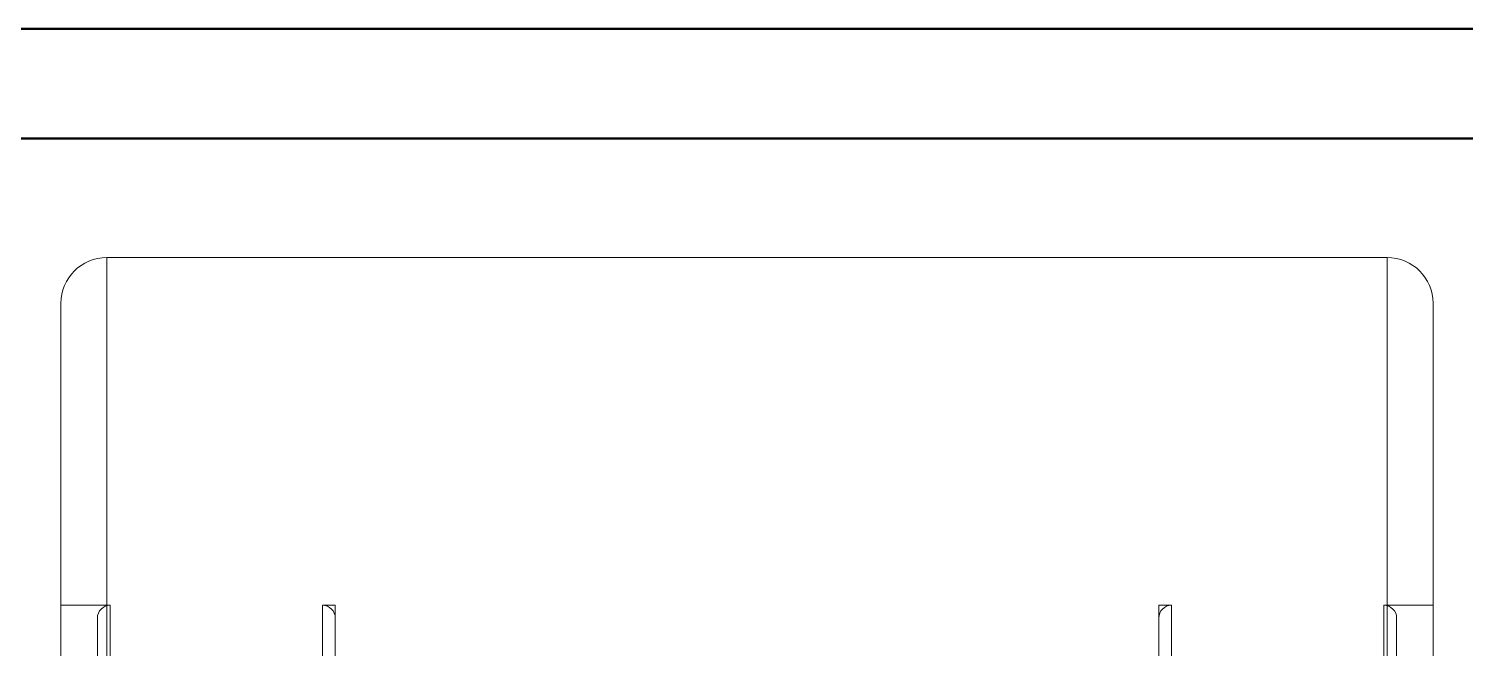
# Model space of a CAD drawing. Header units: millimetres. Extents: x -50460 to 50460, y -35640 to 35640.
# Drawn here: x -35182 to -35103.5, y 26638.1 to 26671.9 of the extents above; entities that cross this region are included whole.
import ezdxf

# ---------------------------------------------------------------- set-up
doc = ezdxf.new("R2010")
doc.units = ezdxf.units.MM
for name, color, linetype, lineweight in [('ACADSichtbare Kanten(DIN_Schmid)', 7, 'Continuous', 50), ('EB0', 7, 'Continuous', 15), ('尺寸线层', 4, 'Continuous', 18), ('粗实线层', 7, 'Continuous', 15), ('粗实线层_1', 7, 'Continuous', 15), ('细实线层', 3, 'Continuous', 18)]:
    doc.layers.add(name, color=color, linetype=linetype, lineweight=lineweight)

# ---------------------------------------------------------------- blocks, each defined once
blk = doc.blocks.new('*X956')
at = {"layer": 'ACADSichtbare Kanten(DIN_Schmid)', "linetype": 'Continuous', "lineweight": 50}
for p, q in [((-127.218, 170.589), (-297.218, 170.589)), ((-127.218, 164.589), (-297.218, 164.589))]:
    blk.add_line(p, q, dxfattribs=at)
blk = doc.blocks.new('*X952')
at = {"layer": '粗实线层_1'}
blk.add_blockref('*X956', (306.218, 62.411), dxfattribs=at)
blk = doc.blocks.new('*X957')
at = {"layer": '粗实线层'}
for p, q in [((3.51, 42.5), (3.51, 85)), ((3.51, 85), (3.51, 42.5)), ((73.49, 85), (3.51, 85)), ((73.49, 42.5), (73.49, 85)), ((73.49, 85), (73.49, 42.5)), ((1.01, 42.5), (1.01, 82.5)), ((75.99, 82.5), (75.99, 42.5)), ((1, 74.15), (1, 63.653)), ((1.01, 74.15), (1, 74.15)), ((76, 74.15), (75.99, 74.15)), ((76, 74.15), (76, 42.5)), ((3.7, 66), (1, 66)), ((3.7, 66), (3.7, 42.5)), ((15.3, 42.5), (15.3, 66)), ((16, 66), (15.3, 66)), ((16, 66), (16, 42.5)), ((61, 66), (61, 42.5)), ((61.7, 66), (61, 66)), ((61.7, 66), (61.7, 42.5)), ((73.3, 42.5), (73.3, 66)), ((76, 66), (73.3, 66)), ((3, 42.5), (3, 65.3)), ((74, 65.3), (74, 42.5)), ((1, 63.653), (1, 53.858))]:
    blk.add_line(p, q, dxfattribs=at)
for centre, radius, start, end in [((3.51, 82.5), 2.5, 90.00004, 180.00002), ((73.49, 82.5), 2.5, 0, 90), ((3.7, 65.3), 0.7, 89.99992, 179.99753), ((15.3, 65.3), 0.7, 359.99994, 90), ((61.7, 65.3), 0.7, 89.99992, 179.99753), ((73.3, 65.3), 0.7, 359.99994, 90)]:
    blk.add_arc(centre, radius, start, end, dxfattribs=at)
blk = doc.blocks.new('*X950')
at = {"layer": '粗实线层_1'}
for name, p in [('*X952', (-194, -241)), ('*X957', (-171.5, -105.5))]:
    blk.add_blockref(name, p, dxfattribs=at)
blk = doc.blocks.new('*X947')
at = {"layer": 'EB0'}
blk.add_blockref('*X950', (-790, 1048), dxfattribs=at)
blk = doc.blocks.new('*X805')
at = {"layer": '细实线层'}
blk.add_blockref('*X947', (-1515, 4855), dxfattribs=at)

msp = doc.modelspace()

# ---------------------------------------------------------------- block references
at = {"layer": '尺寸线层'}
msp.add_blockref('*X805', (-32704.742, 20776.945), dxfattribs=at)

doc.saveas('drawing.dxf')
